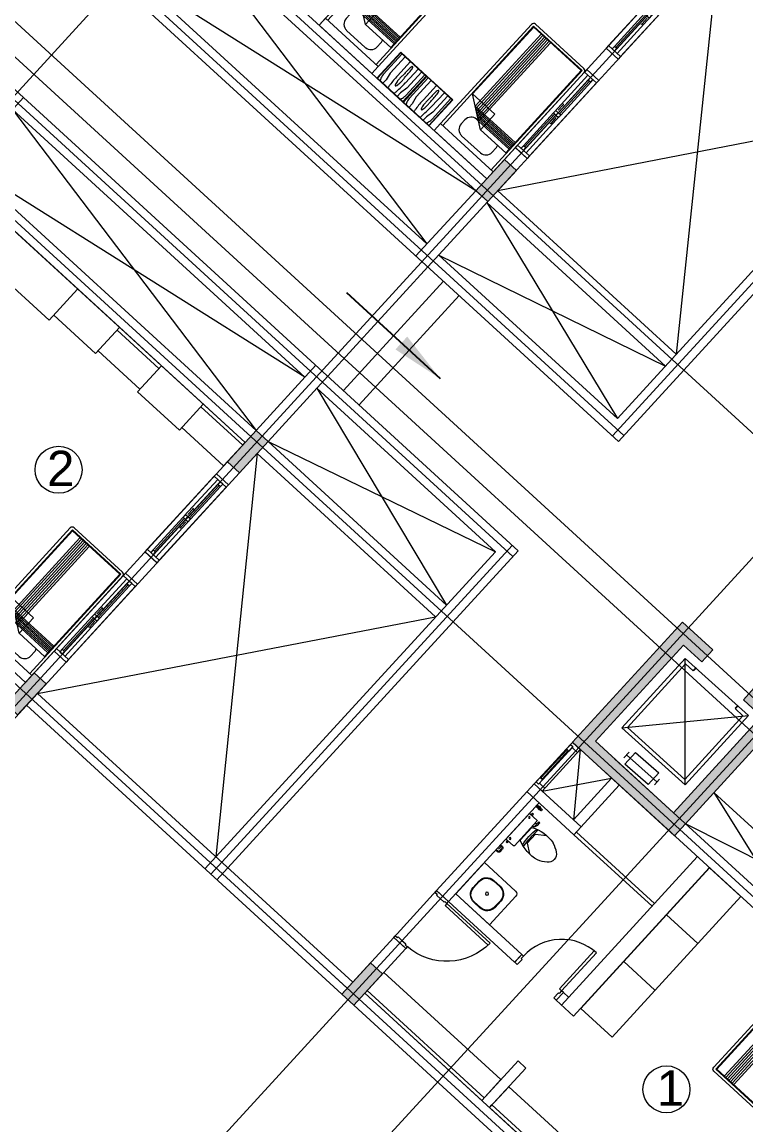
# Model space of a CAD drawing. Header units: metres. Extents: x 750 to 3116, y -341 to 1465.
# Drawn here: x 1597.82 to 1608.08, y 981.92 to 997.55 of the extents above; entities that cross this region are included whole.
import ezdxf
from ezdxf.enums import TextEntityAlignment as Align

# ---------------------------------------------------------------- set-up
doc = ezdxf.new("R2010")
doc.units = ezdxf.units.M
for name, color, linetype, lineweight in [('A-Door', 254, 'Continuous', 5), ('Bathroom Door', 252, 'Continuous', 5), ('Bathroom fur', 252, 'Continuous', 5), ('Centre Line', 7, 'Continuous', 13), ('Column', 50, 'Continuous', 20), ('Cutout', 153, 'Continuous', 5), ('Door', 253, 'Continuous', 5), ('Furniture', 44, 'Continuous', 5), ('GUIDE LINE', 7, 'Continuous', 5), ('Hatch', 251, 'Continuous', 5), ('Hidden line', 251, 'Continuous', 5), ('Inverted beam', 252, 'Continuous', 5), ('Levels', 252, 'Continuous', 5), ('Railing', 190, 'Continuous', 5), ('Wall ext', 20, 'Continuous', 18), ('WINDOW', 33, 'Continuous', 5)]:
    doc.layers.add(name, color=color, linetype=linetype, lineweight=lineweight)
doc.layers.add('Text', color=7, linetype='Continuous')
doc.styles.get("Standard").update_dxf_attribs({"font": 'arial.ttf'})
doc.styles.add('TEXT-DET', font='simplex.shx', dxfattribs={"width": 0.7})
doc.dimstyles.new('ISO-25', dxfattribs={"dimtxt": 2, "dimasz": 2, "dimexe": 1.25, "dimexo": 0.625, "dimgap": 1.5, "dimtad": 1, "dimtxsty": 'Standard', "dimblk": 'DOT', "dimcen": 1.5, "dimadec": 0, "dimazin": 0, "dimtfac": 1, "dimtmove": 0, "dimatfit": 3, "dimfxl": 0, "dimarcsym": 0})

# ---------------------------------------------------------------- blocks, each defined once
blk = doc.blocks.new('Water Closet')
at = {"layer": 'Bathroom fur', "linetype": 'Continuous', "lineweight": -3}
for p, q in [((1886.331, 447.871), (1886.35, 447.871)), ((1886.331, 447.851), (1886.35, 447.851)), ((1886.364, 447.861), (1886.346, 447.861)), ((1886.364, 447.861), (1886.349, 447.87)), ((1886.364, 447.861), (1886.349, 447.853)), ((1886.364, 447.861), (1886.355, 447.877)), ((1886.364, 447.861), (1886.355, 447.846)), ((1886.364, 447.861), (1886.364, 447.879)), ((1886.364, 447.861), (1886.364, 447.879)), ((1886.364, 447.861), (1886.364, 447.879)), ((1886.364, 447.861), (1886.364, 447.879)), ((1886.364, 447.861), (1886.364, 447.879)), ((1886.364, 447.861), (1886.364, 447.879)), ((1886.364, 447.861), (1886.364, 447.879)), ((1886.364, 447.861), (1886.364, 447.879)), ((1886.364, 447.861), (1886.364, 447.879)), ((1886.364, 447.861), (1886.364, 447.879)), ((1886.364, 447.861), (1886.364, 447.879)), ((1886.364, 447.861), (1886.364, 447.879)), ((1886.364, 447.861), (1886.373, 447.877)), ((1886.364, 447.861), (1886.379, 447.87)), ((1886.364, 447.861), (1886.381, 447.861)), ((1886.364, 447.861), (1886.379, 447.853)), ((1886.364, 447.861), (1886.373, 447.846)), ((1886.364, 447.861), (1886.364, 447.844)), ((1886.378, 447.871), (1886.416, 447.871)), ((1886.378, 447.851), (1886.416, 447.851)), ((1886.416, 447.851), (1886.416, 447.871))]:
    blk.add_line(p, q, dxfattribs=at)
at = {"layer": 'Bathroom fur', "linetype": 'ByBlock'}
for p, q in [((1886.152, 447.554), (1886.027, 447.644)), ((1886.217, 447.662), (1886.217, 447.713)), ((1886.239, 447.713), (1886.217, 447.713)), ((1886.217, 447.662), (1886.232, 447.625)), ((1886.239, 447.608), (1886.239, 447.713)), ((1886.239, 447.666), (1886.264, 447.666)), ((1886.264, 447.23), (1886.264, 447.703)), ((1886.407, 447.713), (1886.274, 447.713)), ((1886.39, 447.724), (1886.365, 447.724)), ((1886.365, 447.724), (1886.365, 447.715)), ((1886.39, 447.715), (1886.365, 447.715)), ((1886.387, 447.744), (1886.368, 447.744)), ((1886.368, 447.744), (1886.368, 447.724)), ((1886.387, 447.744), (1886.387, 447.724)), ((1886.39, 447.724), (1886.39, 447.715)), ((1886.416, 447.23), (1886.416, 447.703)), ((1886.152, 447.379), (1886.152, 447.554)), ((1886.232, 447.625), (1886.239, 447.625)), ((1886.239, 447.608), (1886.264, 447.608)), ((1886.256, 447.343), (1886.256, 447.59)), ((1886.152, 447.379), (1886.027, 447.288)), ((1886.407, 447.22), (1886.274, 447.22)), ((1886.365, 447.208), (1886.365, 447.218)), ((1886.39, 447.218), (1886.365, 447.218)), ((1886.39, 447.208), (1886.365, 447.208)), ((1886.368, 447.189), (1886.368, 447.208)), ((1886.387, 447.189), (1886.368, 447.189)), ((1886.387, 447.189), (1886.387, 447.208)), ((1886.39, 447.208), (1886.39, 447.218))]:
    blk.add_line(p, q, dxfattribs=at)
at = {"layer": 'Bathroom fur'}
for p, q in [((1886.356, 447.031), (1886.356, 447.081)), ((1886.366, 447.031), (1886.366, 447.081)), ((1886.416, 447.106), (1886.381, 447.106)), ((1886.416, 447.096), (1886.381, 447.096)), ((1886.416, 447.016), (1886.381, 447.016)), ((1886.416, 447.006), (1886.381, 447.006))]:
    blk.add_line(p, q, dxfattribs=at)
at = {"layer": 'Bathroom fur', "linetype": 'Continuous', "lineweight": -3}
blk.add_circle((1886.364, 447.861), 0.0175, dxfattribs=at)
at = {"layer": 'Bathroom fur', "linetype": 'ByBlock'}
for centre in [(1886.378, 447.669), (1886.378, 447.264)]:
    blk.add_circle(centre, 0.0123, dxfattribs=at)
at = {"layer": 'Bathroom fur', "linetype": 'Continuous', "lineweight": -3}
blk.add_arc((1886.331, 447.861), 0.01, 90.002, 270, dxfattribs=at)
at = {"layer": 'Bathroom fur', "linetype": 'ByBlock'}
for centre, radius, start, end in [((1886.017, 447.095), 0.55, 64.2321, 103.6755), ((1886.274, 447.703), 0.00987, 90, 180), ((1886.407, 447.703), 0.00987, 0, 90), ((1885.835, 447.467), 0.119, 126.3794, 233.6206), ((1886.035, 447.208), 0.446, 109.2942, 127.2549), ((1884.672, 447.479), 1.501, 353.4552, 5.5271), ((1885.552, 447.472), 0.65, 345.9276, 13.0204), ((1886.041, 447.728), 0.451, 232.2382, 250.1051), ((1886.017, 447.838), 0.55, 256.3245, 295.7679), ((1886.274, 447.23), 0.00987, 180, 270), ((1886.407, 447.23), 0.00987, 270, 0)]:
    blk.add_arc(centre, radius, start, end, dxfattribs=at)
at = {"layer": 'Bathroom fur'}
for centre, radius, start, end in [((1886.381, 447.081), 0.025, 90, 180), ((1886.381, 447.031), 0.025, 180, 270), ((1886.381, 447.081), 0.015, 90, 180), ((1886.381, 447.031), 0.015, 180, 270)]:
    blk.add_arc(centre, radius, start, end, dxfattribs=at)
at = {"layer": 'Bathroom fur', "style": 'TEXT-DET', "width": 0.6}
blk.add_text('1', height=0.06, dxfattribs=at).set_placement((1886.394, 447.07), align=Align.MIDDLE)
blk = doc.blocks.new('Bed')
at = {"layer": 'Furniture', "linetype": 'Continuous'}
for p, q in [((1878.327, 465.952), (1879.337, 465.952)), ((1878.327, 465.817), (1878.327, 465.952)), ((1879.337, 465.952), (1879.337, 465.817)), ((1879.337, 465.817), (1878.327, 465.817)), ((1878.327, 463.909), (1878.327, 465.817)), ((1878.367, 463.909), (1878.367, 465.817)), ((1879.297, 465.817), (1879.297, 463.909)), ((1879.337, 465.817), (1879.337, 463.909)), ((1878.525, 465.544), (1878.525, 465.624)), ((1878.642, 465.742), (1879.002, 465.742)), ((1879.12, 465.624), (1879.12, 465.544)), ((1878.377, 465.499), (1878.862, 465.499)), ((1878.377, 463.919), (1878.377, 465.499)), ((1878.862, 465.499), (1879.287, 465.199)), ((1878.862, 465.199), (1878.862, 465.499)), ((1878.962, 465.429), (1878.377, 465.429)), ((1878.992, 465.407), (1878.377, 465.407)), ((1879.022, 465.386), (1878.377, 465.386)), ((1879.052, 465.365), (1878.377, 465.365)), ((1879.082, 465.344), (1878.377, 465.344)), ((1879.112, 465.323), (1878.377, 465.323)), ((1879.142, 465.302), (1878.377, 465.302)), ((1878.962, 463.919), (1878.962, 465.429)), ((1879.002, 465.427), (1878.965, 465.427)), ((1878.992, 463.919), (1878.992, 465.407)), ((1879.022, 463.919), (1879.022, 465.386)), ((1879.052, 463.919), (1879.052, 465.365)), ((1879.082, 463.919), (1879.082, 465.344)), ((1879.112, 463.919), (1879.112, 465.323)), ((1879.142, 463.919), (1879.142, 465.302)), ((1879.287, 465.199), (1878.862, 465.199)), ((1879.287, 465.199), (1879.287, 463.919)), ((1879.297, 463.909), (1878.367, 463.909)), ((1879.287, 463.919), (1878.377, 463.919)), ((1879.297, 463.869), (1878.367, 463.869))]:
    blk.add_line(p, q, dxfattribs=at)
for centre, radius, start, end in [((1878.642, 465.624), 0.117, 90, 180), ((1879.002, 465.624), 0.117, 360, 90), ((1878.642, 465.544), 0.117, 180.0006, 202.5189), ((1879.002, 465.544), 0.117, 270, 0), ((1878.367, 463.909), 0.04, 180, 270), ((1879.297, 463.909), 0.04, 270, 0)]:
    blk.add_arc(centre, radius, start, end, dxfattribs=at)
blk = doc.blocks.new('Nightstand')
at = {"layer": 'Furniture'}
for p, q in [((1879.838, 464.54), (1879.838, 464.04)), ((1880.338, 464.54), (1879.838, 464.54)), ((1879.843, 464.535), (1879.843, 464.045)), ((1880.333, 464.535), (1879.843, 464.535)), ((1879.951, 464.469), (1879.951, 464.535)), ((1880.226, 464.469), (1880.226, 464.535)), ((1880.333, 464.045), (1880.333, 464.535)), ((1880.338, 464.04), (1880.338, 464.54)), ((1879.869, 464.442), (1879.871, 464.467)), ((1879.869, 464.045), (1879.869, 464.442)), ((1879.929, 464.358), (1879.951, 464.469)), ((1879.929, 464.045), (1879.929, 464.358)), ((1880.074, 464.444), (1880.068, 464.44)), ((1880.08, 464.44), (1880.074, 464.444)), ((1880.248, 464.358), (1880.226, 464.469)), ((1880.248, 464.045), (1880.248, 464.358)), ((1880.308, 464.442), (1880.305, 464.467)), ((1880.308, 464.045), (1880.308, 464.442)), ((1879.997, 464.32), (1879.991, 464.045)), ((1880.147, 464.32), (1880.147, 464.045)), ((1879.843, 464.045), (1880.333, 464.045)), ((1880.068, 464.081), (1880.074, 464.077)), ((1880.074, 464.077), (1880.08, 464.081)), ((1879.838, 464.04), (1880.338, 464.04))]:
    blk.add_line(p, q, dxfattribs=at)
for centre, radius, start, end in [((1880.021, 464.452), 0.15, 146.5657, 174.2856), ((1880.825, 464.399), 0.823, 170.5074, 174.0179), ((1879.315, 464.399), 0.828, 5.9821, 9.4446), ((1880.156, 464.452), 0.15, 5.7144, 33.4343), ((1881.576, 464.32), 1.578, 174.0179, 180), ((1880.715, 464.32), 0.664, 175.5997, 180), ((1880.395, 464.345), 0.343, 169.4757, 175.5997), ((1880.197, 464.382), 0.142, 155.8434, 169.4757), ((1879.951, 464.382), 0.142, 10.5243, 24.1566), ((1879.753, 464.345), 0.343, 4.4003, 10.5243), ((1879.433, 464.32), 0.664, 0, 4.4003), ((1878.564, 464.32), 1.583, 0, 5.9821), ((1880.715, 464.32), 0.664, 180, 184.4003), ((1886.298, 464.381), 6.246, 181.0259, 182.4606), ((1873.85, 464.381), 6.246, 357.5394, 358.9741), ((1879.433, 464.32), 0.664, 355.5997, 0), ((1880.197, 464.139), 0.142, 190.5243, 204.1566), ((1879.951, 464.139), 0.142, 335.8434, 349.4757)]:
    blk.add_arc(centre, radius, start, end, dxfattribs=at)
blk = doc.blocks.new('Wash bashin')
at = {"layer": 'Bathroom fur', "ltscale": 0.35}
for p, q in [((1884.067, 437.333), (1884.067, 437.883)), ((1884.117, 437.933), (1884.717, 437.933)), ((1884.717, 437.333), (1884.717, 437.933)), ((1884.067, 437.333), (1884.717, 437.333))]:
    blk.add_line(p, q, dxfattribs=at)
at = {"layer": 'Bathroom fur'}
for p, q in [((1884.327, 437.838), (1884.447, 437.838)), ((1884.327, 437.83), (1884.447, 437.83)), ((1884.177, 437.568), (1884.177, 437.688)), ((1884.185, 437.568), (1884.185, 437.688)), ((1884.589, 437.688), (1884.589, 437.568)), ((1884.597, 437.688), (1884.597, 437.568)), ((1884.447, 437.426), (1884.327, 437.426)), ((1884.447, 437.418), (1884.327, 437.418))]:
    blk.add_line(p, q, dxfattribs=at)
blk.add_circle((1884.392, 437.633), 0.0225, dxfattribs=at)
at = {"layer": 'Bathroom fur', "ltscale": 0.35}
blk.add_arc((1884.117, 437.883), 0.05, 90, 180, dxfattribs=at)
at = {"layer": 'Bathroom fur'}
for centre, radius, start, end in [((1884.327, 437.688), 0.15, 90, 180), ((1884.327, 437.688), 0.142, 90, 180), ((1884.447, 437.688), 0.15, 0, 90), ((1884.447, 437.688), 0.142, 0, 90), ((1884.327, 437.568), 0.15, 180, 270), ((1884.327, 437.568), 0.142, 180, 270), ((1884.447, 437.568), 0.15, 270, 0), ((1884.447, 437.568), 0.142, 270, 0)]:
    blk.add_arc(centre, radius, start, end, dxfattribs=at)
blk = doc.blocks.new('Door 900')
at = {"layer": 'A-Door'}
for points in [[(29934124, 12198491), (29934164, 12198491), (29934164, 12198476), (29934239, 12198476), (29934314, 12198476), (29934314, 12198491), (29934354, 12198491), (29934354, 12198524), (29934239, 12198524), (29934124, 12198524)], [(29934164, 12197672), (29934314, 12197672), (29934314, 12197658), (29934354, 12197658), (29934354, 12197624), (29934239, 12197624), (29934124, 12197624), (29934124, 12197658), (29934164, 12197658)]]:
    blk.add_lwpolyline(points, close=True, dxfattribs=at)
blk.add_lwpolyline([(29935187, 12197658), (29934354, 12197658), (29934354, 12197698), (29935185, 12197698)], dxfattribs=at)
blk.add_arc((29934327, 12197631), 860, 1.7769, 88.2024, dxfattribs=at)
blk = doc.blocks.new('Door1')
at = {"layer": 'Bathroom Door'}
for p, q in [((1900.586, 444.886), (1899.856, 444.886)), ((1900.586, 444.846), (1899.857, 444.846))]:
    blk.add_line(p, q, dxfattribs=at)
for points in [[(1900.736, 444.921), (1900.586, 444.921), (1900.586, 444.886), (1900.636, 444.886), (1900.636, 444.871), (1900.736, 444.871), (1900.736, 444.921)], [(1900.586, 444.886), (1900.586, 444.846)], [(1900.736, 444.121), (1900.586, 444.121), (1900.586, 444.156), (1900.636, 444.156), (1900.636, 444.171), (1900.736, 444.171), (1900.736, 444.121)]]:
    blk.add_lwpolyline(points, dxfattribs=at)
blk.add_arc((1900.586, 444.886), 0.73, 180, 270, dxfattribs=at)
blk = doc.blocks.new('WINODO1')
at = {"layer": 'WINDOW', "linetype": 'Continuous'}
for p, q in [((2471212540, 936769700), (2471212491, 936769700)), ((2471212491, 936769700), (2471212491, 936769470)), ((2471212540, 936769700), (2471212540, 936769470)), ((2471213991, 936769700), (2471213943, 936769700)), ((2471213943, 936769700), (2471213943, 936769470)), ((2471213991, 936769700), (2471213991, 936769470)), ((2471212540, 936769470), (2471212491, 936769470)), ((2471213991, 936769470), (2471213943, 936769470))]:
    blk.add_line(p, q, dxfattribs=at)
at = {"layer": 'WINDOW'}
for p, q in [((2471212540, 936769700), (2471213943, 936769700)), ((2471213241, 936769537), (2471212540, 936769537)), ((2471212588, 936769633), (2471213217, 936769633)), ((2471212588, 936769585), (2471213217, 936769585)), ((2471213193, 936769561), (2471213089, 936769561)), ((2471213241, 936769633), (2471213943, 936769633)), ((2471213266, 936769585), (2471213895, 936769585)), ((2471213266, 936769537), (2471213895, 936769537)), ((2471213290, 936769609), (2471213394, 936769609)), ((2471212540, 936769470), (2471213943, 936769470))]:
    blk.add_line(p, q, dxfattribs=at)
at = {"layer": 'WINDOW', "color": 4}
blk.add_line((2471212588, 936769609), (2471213217, 936769609), dxfattribs=at)
at = {"layer": 'WINDOW', "color": 4, "true_color": 0x1fffff}
blk.add_line((2471213266, 936769561), (2471213895, 936769561), dxfattribs=at)
at = {"layer": 'WINDOW'}
for points in [[(2471212540, 936769585), (2471212588, 936769585), (2471212588, 936769633), (2471212540, 936769633)], [(2471213076, 936769561), (2471213089, 936769568), (2471213089, 936769554)], [(2471213217, 936769585), (2471213266, 936769585), (2471213266, 936769633), (2471213217, 936769633)], [(2471213217, 936769537), (2471213266, 936769537), (2471213266, 936769585), (2471213217, 936769585)], [(2471213406, 936769609), (2471213394, 936769616), (2471213394, 936769602)], [(2471213895, 936769537), (2471213943, 936769537), (2471213943, 936769585), (2471213895, 936769585)]]:
    blk.add_lwpolyline(points, close=True, dxfattribs=at)
blk = doc.blocks.new('_Dot')
at = {"color": 0, "linetype": 'ByBlock', "lineweight": -2}
blk.add_line((-0.5, 0), (-1, 0), dxfattribs=at)
at = {"color": 0, "linetype": 'ByBlock', "const_width": 0.5}
blk.add_lwpolyline([(-0.25, 0, 1), (0.25, 0, 1)], format="xyb", close=True, dxfattribs=at)
blk = doc.blocks.new('700mm Door')
at = {"layer": 'Door'}
for points in [[(11493508.327, 4446107.926), (11493508.287, 4446107.926), (11493508.287, 4446107.776), (11493508.344, 4446107.776), (11493508.344, 4446107.868), (11493508.344, 4446107.88), (11493508.327, 4446107.88)], [(11493508.327, 4446107.88), (11493508.413, 4446107.88), (11493508.413, 4446107.926), (11493508.327, 4446107.926)], [(11493508.413, 4446107.891), (11493508.961, 4446107.891), (11493508.961, 4446107.914), (11493508.413, 4446107.914)], [(11493509.047, 4446107.88), (11493508.961, 4446107.88), (11493508.961, 4446107.926), (11493509.047, 4446107.926)], [(11493509.047, 4446107.926), (11493509.047, 4446107.88), (11493509.03, 4446107.88), (11493509.03, 4446107.868), (11493509.03, 4446107.776), (11493509.087, 4446107.776), (11493509.087, 4446107.926)]]:
    blk.add_lwpolyline(points, close=True, dxfattribs=at)
at = {"layer": 'Door', "color": 1}
blk.add_lwpolyline([(11493508.413, 4446107.88), (11493508.961, 4446107.88), (11493508.961, 4446107.926), (11493508.413, 4446107.926)], close=True, dxfattribs=at)
blk = doc.blocks.new('lift1')
at = {"layer": 'Hatch', "transparency": 33554687}
h = blk.add_hatch(color=256, dxfattribs=at)
h.dxf.hatch_style = 1
h.paths.add_polyline_path([(29921053, 12204431), (29920354, 12203626), (29920180, 12203777), (29920729, 12204408), (29919333, 12205622), (29919104, 12205358), (29918930, 12205509), (29919310, 12205946)])
h.paths.add_polyline_path([(29920180, 12203777), (29920354, 12203626), (29919768, 12202951), (29918024, 12204467), (29918405, 12204905), (29918579, 12204754), (29918349, 12204489), (29919745, 12203276)])
at = {"lineweight": 5}
for p, q in [((29919536, 12203651), (29919330, 12205430)), ((29920333, 12204556), (29918533, 12204526)), ((29920311, 12204167), (29919926, 12203735)), ((29920353, 12204131), (29920272, 12204201)), ((29919968, 12203699), (29919886, 12203770))]:
    blk.add_line(p, q, dxfattribs=at)
for p, q in [((29919194, 12205280), (29919238, 12205241)), ((29918669, 12204676), (29918707, 12204643))]:
    blk.add_line(p, q)
for points in [[(29920333, 12204556), (29919330, 12205430), (29918533, 12204526), (29919536, 12203651)], [(29920182, 12204188), (29919887, 12203861), (29920056, 12203714), (29920350, 12204041)]]:
    blk.add_lwpolyline(points, close=True, dxfattribs=at)
blk.add_lwpolyline([(29918707, 12204643), (29918610, 12204531), (29919531, 12203728), (29920256, 12204550), (29919335, 12205353), (29919238, 12205241)], dxfattribs=at)
at = {"layer": 'Column'}
blk.add_lwpolyline([(29918930, 12205509), (29919310, 12205946), (29921053, 12204431), (29919768, 12202951), (29918024, 12204467), (29918405, 12204905), (29918579, 12204754), (29918349, 12204489), (29919745, 12203276), (29920729, 12204408), (29919333, 12205622), (29919104, 12205358), (29918930, 12205509)], dxfattribs=at)

msp = doc.modelspace()

# ---------------------------------------------------------------- hatches: boundary and pattern name
at = {"layer": 'Hatch', "transparency": 33554687}
h = msp.add_hatch(color=256, dxfattribs=at)
h.dxf.hatch_style = 1
h.paths.add_polyline_path([(1646.175, 977.256), (1646.005, 977.411), (1645.846, 977.238), (1645.755, 977.138), (1645.6, 976.969), (1645.769, 976.813)])
h.paths.add_polyline_path([(1649.318, 980.688), (1649.149, 980.843), (1648.743, 980.401), (1648.913, 980.245)])
h.paths.add_polyline_path([(1652.587, 984.256), (1652.417, 984.412), (1652.384, 984.375), (1652.292, 984.275), (1652.012, 983.969), (1652.182, 983.814)])
h.paths.add_polyline_path([(1655.856, 987.825), (1655.686, 987.98), (1655.281, 987.538), (1655.45, 987.383)])
h.paths.add_polyline_path([(1659.124, 991.394), (1658.955, 991.549), (1658.549, 991.106), (1658.719, 990.951)])
h.paths.add_polyline_path([(1661.826, 995.231), (1661.67, 995.061), (1662.113, 994.656), (1662.268, 994.826)])
h.paths.add_polyline_path([(1657.785, 998.932), (1657.629, 998.763), (1658.072, 998.357), (1658.227, 998.527)])
h.paths.add_polyline_path([(1654.516, 995.364), (1654.361, 995.194), (1654.471, 995.093), (1654.803, 994.789), (1654.958, 994.959)])
h.paths.add_polyline_path([(1652.746, 996.985), (1652.591, 996.815), (1653.033, 996.41), (1653.189, 996.58)])
h.paths.add_polyline_path([(1651.542, 991.776), (1651.372, 991.932), (1650.967, 991.489), (1651.137, 991.334)])
h.paths.add_polyline_path([(1650.045, 993.148), (1649.875, 993.303), (1649.47, 992.86), (1649.64, 992.705)])
h.paths.add_polyline_path([(1647.979, 988.227), (1647.823, 988.057), (1647.934, 987.956), (1648.266, 987.652), (1648.421, 987.822)])
h.paths.add_polyline_path([(1646.541, 989.544), (1646.209, 989.848), (1646.053, 989.678), (1646.496, 989.273), (1646.651, 989.443)])
h.paths.add_polyline_path([(1645.004, 984.639), (1644.835, 984.795), (1644.43, 984.352), (1644.599, 984.197)])
h.paths.add_polyline_path([(1643.632, 986.147), (1643.463, 986.302), (1643.058, 985.86), (1643.227, 985.704)])
h.paths.add_polyline_path([(1641.441, 981.09), (1641.286, 980.92), (1641.728, 980.515), (1641.884, 980.684)])
h.paths.add_polyline_path([(1640.114, 982.306), (1639.944, 982.461), (1639.539, 982.018), (1639.709, 981.863)])
h.paths.add_polyline_path([(1636.735, 978.838), (1636.403, 979.142), (1636.247, 978.973), (1636.69, 978.567), (1636.845, 978.737)])
h.paths.add_polyline_path([(1631.152, 984.454), (1630.982, 984.609), (1630.577, 984.167), (1630.746, 984.011)])
h.paths.add_polyline_path([(1634.17, 987.75), (1634.001, 987.905), (1633.595, 987.463), (1633.765, 987.307)])
h.paths.add_polyline_path([(1637.689, 991.591), (1637.519, 991.746), (1637.114, 991.304), (1637.284, 991.149)])
h.paths.add_polyline_path([(1640.833, 995.023), (1640.663, 995.178), (1640.258, 994.736), (1640.427, 994.581), (1640.461, 994.618), (1640.552, 994.717)])
h.paths.add_polyline_path([(1644.101, 998.592), (1643.932, 998.747), (1643.527, 998.305), (1643.696, 998.149)])
h.paths.add_polyline_path([(1646.999, 1001.755), (1647.09, 1001.854), (1647.245, 1002.024), (1647.076, 1002.179), (1646.67, 1001.737), (1646.84, 1001.581)])
h.paths.add_polyline_path([(1636.008, 999.191), (1635.839, 999.347), (1635.433, 998.904), (1635.603, 998.749)])
h.paths.add_polyline_path([(1631.525, 1003.298), (1631.369, 1003.129), (1631.48, 1003.027), (1631.812, 1002.723), (1631.967, 1002.893)])
h.paths.add_polyline_path([(1628.676, 999.847), (1628.506, 1000.002), (1628.101, 999.56), (1628.27, 999.405)])
h.paths.add_polyline_path([(1632.989, 995.896), (1632.82, 996.051), (1632.415, 995.609), (1632.584, 995.453)])
h.paths.add_polyline_path([(1629.471, 992.054), (1629.301, 992.21), (1628.896, 991.767), (1629.066, 991.612)])
h.paths.add_polyline_path([(1624.987, 996.161), (1624.832, 995.991), (1625.274, 995.586), (1625.43, 995.756)])
h.paths.add_polyline_path([(1626.327, 988.622), (1626.157, 988.778), (1626.124, 988.741), (1626.032, 988.641), (1625.752, 988.335), (1625.922, 988.18)])
h.paths.add_polyline_path([(1621.719, 992.593), (1621.563, 992.423), (1621.674, 992.322), (1622.006, 992.018), (1622.161, 992.187)])
h.paths.add_polyline_path([(1619.949, 994.214), (1619.794, 994.044), (1620.236, 993.639), (1620.391, 993.808), (1620.281, 993.91)])
h.paths.add_polyline_path([(1623.218, 997.782), (1623.062, 997.613), (1623.505, 997.207), (1623.66, 997.377)])
h.paths.add_polyline_path([(1626.486, 1001.351), (1626.331, 1001.181), (1626.773, 1000.776), (1626.929, 1000.945)])
h.paths.add_polyline_path([(1622.117, 1005.353), (1621.962, 1005.183), (1622.404, 1004.778), (1622.56, 1004.947)])
h.paths.add_polyline_path([(1619.143, 1001.765), (1618.973, 1001.921), (1618.568, 1001.478), (1618.738, 1001.323)])
h.paths.add_polyline_path([(1615.874, 998.197), (1615.705, 998.352), (1615.299, 997.91), (1615.469, 997.754)])
h.paths.add_polyline_path([(1612.731, 994.765), (1612.561, 994.92), (1612.156, 994.478), (1612.325, 994.322)])
h.paths.add_polyline_path([(1617.373, 990.513), (1617.203, 990.668), (1616.798, 990.226), (1616.967, 990.07)])
h.paths.add_polyline_path([(1618.745, 989.005), (1618.575, 989.16), (1618.17, 988.718), (1618.339, 988.563)])
h.paths.add_polyline_path([(1623.058, 985.054), (1622.889, 985.209), (1622.483, 984.767), (1622.653, 984.611)])
h.paths.add_polyline_path([(1619.915, 981.622), (1619.745, 981.777), (1619.34, 981.334), (1619.509, 981.179)])
h.paths.add_polyline_path([(1615.181, 985.455), (1615.026, 985.286), (1615.468, 984.881), (1615.624, 985.05)])
h.paths.add_polyline_path([(1613.411, 987.077), (1613.256, 986.907), (1613.699, 986.502), (1613.854, 986.671)])
h.paths.add_polyline_path([(1609.042, 991.079), (1608.887, 990.909), (1609.329, 990.504), (1609.485, 990.673)])
h.paths.add_polyline_path([(1610.143, 983.508), (1609.987, 983.338), (1610.43, 982.933), (1610.585, 983.103)])
h.paths.add_polyline_path([(1607.566, 979.807), (1607.397, 979.962), (1606.992, 979.52), (1607.161, 979.365)])
h.paths.add_polyline_path([(1602.924, 984.059), (1602.755, 984.214), (1602.35, 983.772), (1602.519, 983.617)])
h.paths.add_polyline_path([(1604.823, 995.445), (1604.653, 995.601), (1604.495, 995.427), (1604.403, 995.328), (1604.248, 995.158), (1604.418, 995.003)])
h.paths.add_polyline_path([(1607.842, 998.741), (1607.672, 998.896), (1607.267, 998.454), (1607.436, 998.298)])
h.paths.add_polyline_path([(1603.528, 1002.692), (1603.358, 1002.848), (1602.953, 1002.405), (1603.123, 1002.25)])
h.paths.add_polyline_path([(1600.09, 999.279), (1599.934, 999.109), (1600.377, 998.704), (1600.532, 998.874)])
h.paths.add_polyline_path([(1602.031, 1004.063), (1601.861, 1004.219), (1601.456, 1003.776), (1601.626, 1003.621)])
h.paths.add_polyline_path([(1596.087, 1009.508), (1595.918, 1009.663), (1595.513, 1009.22), (1595.682, 1009.065)])
h.paths.add_polyline_path([(1592.944, 1006.075), (1592.774, 1006.231), (1592.369, 1005.788), (1592.538, 1005.633)])
h.paths.add_polyline_path([(1598.32, 1000.9), (1598.164, 1000.731), (1598.607, 1000.325), (1598.762, 1000.495)])
h.paths.add_polyline_path([(1595.619, 997.063), (1595.449, 997.218), (1595.044, 996.776), (1595.213, 996.62)])
h.paths.add_polyline_path([(1589.675, 1002.507), (1589.505, 1002.662), (1589.1, 1002.22), (1589.27, 1002.064)])
h.paths.add_polyline_path([(1586.406, 998.938), (1586.237, 999.094), (1585.831, 998.651), (1586.001, 998.496)])
h.paths.add_polyline_path([(1592.225, 993.358), (1591.782, 993.763), (1591.627, 993.594), (1592.07, 993.188)])
h.paths.add_polyline_path([(1593.995, 991.737), (1593.552, 992.142), (1593.397, 991.972), (1593.839, 991.567)])
h.paths.add_polyline_path([(1596.821, 995.711), (1596.666, 995.541), (1597.108, 995.136), (1597.263, 995.305)])
h.paths.add_polyline_path([(1601.304, 991.604), (1601.135, 991.759), (1600.729, 991.317), (1600.899, 991.161)])
h.paths.add_polyline_path([(1598.161, 988.172), (1597.991, 988.327), (1597.586, 987.885), (1597.755, 987.729)])
h.paths.add_polyline_path([(1594.892, 984.603), (1594.722, 984.759), (1594.317, 984.316), (1594.487, 984.161)])
h.paths.add_polyline_path([(1590.578, 988.555), (1590.408, 988.71), (1590.003, 988.267), (1590.173, 988.112)])
h.paths.add_polyline_path([(1589.081, 989.926), (1588.912, 990.081), (1588.506, 989.639), (1588.676, 989.483)])
h.paths.add_polyline_path([(1583.138, 995.37), (1582.968, 995.525), (1582.563, 995.083), (1582.732, 994.927)])
h.paths.add_polyline_path([(1579.869, 991.801), (1579.699, 991.957), (1579.294, 991.514), (1579.464, 991.359)])
h.paths.add_polyline_path([(1585.245, 986.626), (1585.09, 986.456), (1585.532, 986.051), (1585.687, 986.221)])
h.paths.add_polyline_path([(1587.015, 985.005), (1586.859, 984.835), (1587.302, 984.43), (1587.457, 984.6)])
h.paths.add_polyline_path([(1582.669, 982.925), (1582.499, 983.08), (1582.094, 982.638), (1582.263, 982.483)])
h.paths.add_polyline_path([(1576.725, 988.369), (1576.556, 988.525), (1576.15, 988.082), (1576.32, 987.927)])
h.paths.add_polyline_path([(1591.748, 981.171), (1591.579, 981.326), (1591.42, 981.153), (1591.329, 981.054), (1591.173, 980.884), (1591.343, 980.729)])
h.paths.add_polyline_path([(1561.743, 983.137), (1561.574, 983.292), (1561.169, 982.849), (1561.339, 982.694)])
h.paths.add_polyline_path([(1566.286, 988.109), (1566.116, 988.264), (1565.712, 987.821), (1565.882, 987.666)])
h.paths.add_polyline_path([(1570.833, 993.084), (1570.663, 993.24), (1570.258, 992.797), (1570.428, 992.642)])
h.paths.add_polyline_path([(1575.254, 997.924), (1574.811, 998.328), (1574.656, 998.159), (1575.099, 997.754)])
h.paths.add_polyline_path([(1579.283, 1003.223), (1579.128, 1003.053), (1579.571, 1002.648), (1579.726, 1002.818)])
h.paths.add_polyline_path([(1568.934, 1003.949), (1568.764, 1004.104), (1568.36, 1003.661), (1568.529, 1003.506)])
h.paths.add_polyline_path([(1564.388, 998.973), (1564.218, 999.128), (1563.813, 998.685), (1563.983, 998.53)])
h.paths.add_polyline_path([(1559.841, 993.997), (1559.672, 994.153), (1559.267, 993.71), (1559.437, 993.554)])
h.paths.add_polyline_path([(1557.524, 991.462), (1557.211, 991.748), (1557.211, 991.748), (1557.196, 991.762), (1557.081, 991.866), (1556.926, 991.696), (1557.369, 991.292)])
h.paths.add_polyline_path([(1555.295, 989.022), (1555.125, 989.177), (1554.721, 988.734), (1554.89, 988.579)])
h.paths.add_polyline_path([(1552.096, 996.421), (1551.941, 996.252), (1551.941, 996.252), (1552.384, 995.847), (1552.539, 996.017)])
h.paths.add_polyline_path([(1554.583, 998.802), (1554.413, 998.957), (1554.008, 998.514), (1554.178, 998.359)])
h.paths.add_polyline_path([(1559.129, 1003.778), (1558.959, 1003.933), (1558.555, 1003.49), (1558.724, 1003.335)])
h.paths.add_polyline_path([(1563.675, 1008.754), (1563.506, 1008.909), (1563.101, 1008.466), (1563.271, 1008.311)])
h.paths.add_polyline_path([(1567.853, 1013.667), (1567.698, 1013.497), (1568.141, 1013.092), (1568.296, 1013.262)])

# ---------------------------------------------------------------- linework, layer by layer
at = {"layer": 'Bathroom fur'}
for p, q in [((1605.64, 986.032), (1606.746, 985.019)), ((1605.674, 986.069), (1606.78, 985.056))]:
    msp.add_line(p, q, dxfattribs=at)
at = {"layer": 'Centre Line', "color": 30, "true_color": 0xf26722}
for p, q in [((1627.497, 1011.056), (1600.408, 981.482)), ((1628.773, 1009.887), (1601.684, 980.313)), ((1621.799, 979.238), (1591.097, 1007.36)), ((1619.935, 977.203), (1589.233, 1005.326)), ((1605.469, 1004.982), (1581.649, 978.977)), ((1618.531, 975.669), (1587.828, 1003.792)), ((1609.783, 1001.031), (1585.963, 975.026)), ((1615.262, 972.101), (1584.559, 1000.223))]:
    msp.add_line(p, q, dxfattribs=at)
at = {"layer": 'Centre Line', "color": 3, "true_color": 0x1fff1f}
msp.add_lwpolyline([(1560.568, 1018.718), (1582.572, 998.562), (1588.732, 1005.286), (1612.323, 983.678), (1624.767, 997.263), (1647.479, 976.459)], dxfattribs=at)
at = {"layer": 'Column'}
for points in [[(1604.248, 995.158), (1604.653, 995.601), (1604.823, 995.445), (1604.418, 995.003), (1604.248, 995.158)], [(1600.729, 991.317), (1601.135, 991.759), (1601.304, 991.604), (1600.899, 991.161), (1600.729, 991.317)], [(1597.586, 987.885), (1597.991, 988.327), (1598.161, 988.172), (1597.755, 987.729), (1597.586, 987.885)], [(1602.35, 983.772), (1602.755, 984.214), (1602.924, 984.059), (1602.519, 983.617), (1602.35, 983.772)]]:
    msp.add_lwpolyline(points, dxfattribs=at)
at = {"layer": 'Cutout'}
for p, q in [((1600.104, 998.954), (1603.556, 994.403)), ((1604.248, 995.158), (1599.412, 998.199)), ((1597.683, 996.311), (1601.135, 991.759)), ((1601.827, 992.515), (1596.991, 995.555)), ((1605.729, 987.239), (1605.631, 986.244)), ((1605.189, 986.649), (1606.171, 986.834))]:
    msp.add_line(p, q, dxfattribs=at)
at = {"layer": 'Cutout', "ltscale": 0.02}
for p, q in [((1607.686, 998.571), (1607.09, 992.841)), ((1610.216, 996.254), (1604.56, 995.158)), ((1604.405, 994.989), (1606.256, 991.93)), ((1603.726, 994.247), (1606.935, 992.671)), ((1601.996, 992.359), (1603.834, 989.286)), ((1601.304, 991.604), (1604.526, 990.042)), ((1601.149, 991.434), (1600.566, 985.718)), ((1598.036, 988.035), (1603.679, 989.117)), ((1607.624, 986.629), (1608.799, 984.739)), ((1609.204, 985.181), (1607.219, 986.186))]:
    msp.add_line(p, q, dxfattribs=at)
at = {"layer": 'Furniture'}
for p, q in [((1596.43, 994.943), (1598.2, 993.322)), ((1606.18, 983.164), (1608.004, 985.155))]:
    msp.add_line(p, q, dxfattribs=at)
for points in [[(1600.979, 991.59), (1596.835, 995.386), (1596.43, 994.943)], [(1598.2, 993.322), (1598.605, 993.765)], [(1598.267, 993.396), (1598.861, 992.852), (1599.199, 993.221)], [(1599.165, 993.184), (1599.758, 992.64), (1599.792, 992.677)], [(1598.895, 992.889), (1599.488, 992.345)], [(1599.792, 992.677), (1599.454, 992.308), (1600.048, 991.765), (1600.386, 992.133)], [(1600.352, 992.096), (1600.946, 991.553), (1600.979, 991.59)], [(1600.082, 991.801), (1600.675, 991.258), (1600.979, 991.59)], [(1607.561, 985.561), (1605.738, 983.57), (1606.18, 983.164)], [(1608.004, 985.155), (1607.561, 985.561)], [(1607.396, 984.492), (1606.953, 984.897)], [(1606.788, 983.828), (1606.346, 984.233)], [(1602.708, 983.823), (1604.367, 982.303)], [(1604.445, 982.165), (1604.715, 982.46), (1606.68, 980.66)], [(1607.147, 979.69), (1604.445, 982.165), (1604.478, 982.202), (1606.443, 980.402)]]:
    msp.add_lwpolyline(points, dxfattribs=at)
msp.add_lwpolyline([(1604.334, 982.266), (1602.675, 983.786), (1602.945, 984.081), (1604.604, 982.561)], close=True, dxfattribs=at)
at = {"layer": 'GUIDE LINE'}
for centre in [(1598.336, 991.203), (1606.951, 982.423)]:
    msp.add_circle(centre, 0.333, dxfattribs=at)
at = {"layer": 'Hidden line'}
for p, q in [((1607.09, 992.841), (1604.56, 995.158)), ((1606.935, 992.671), (1604.405, 994.989)), ((1603.834, 989.286), (1601.304, 991.604)), ((1603.679, 989.117), (1601.149, 991.434)), ((1605.618, 987.34), (1605.078, 986.751)), ((1605.729, 987.239), (1605.189, 986.649)), ((1607.624, 986.629), (1609.204, 985.181)), ((1603.085, 984.575), (1603.693, 985.239))]:
    msp.add_line(p, q, dxfattribs=at)
at = {"layer": 'Inverted beam'}
for points in [[(1606.27, 991.605), (1599.087, 998.184), (1599.934, 999.109), (1600.104, 998.954), (1599.256, 998.029)], [(1603.556, 994.403), (1599.412, 998.199)], [(1604.851, 990.056), (1597.668, 996.636), (1596.821, 995.711), (1596.991, 995.555), (1597.838, 996.48)], [(1603.726, 994.247), (1606.256, 991.93), (1610.372, 996.424)], [(1597.683, 996.311), (1601.827, 992.515)], [(1610.541, 996.268), (1606.27, 991.605)], [(1603.57, 994.078), (1604.418, 995.003), (1604.248, 995.158), (1603.401, 994.233)], [(1602.152, 992.529), (1601.304, 991.604), (1601.135, 991.759), (1601.982, 992.684)], [(1601.996, 992.359), (1604.526, 990.042), (1600.41, 985.548)], [(1600.58, 985.393), (1604.851, 990.056)], [(1602.505, 983.942), (1598.036, 988.035), (1597.88, 987.866), (1602.35, 983.772), (1602.505, 983.942)]]:
    msp.add_lwpolyline(points, dxfattribs=at)
at = {"layer": 'Levels'}
for p, q in [((1603.57, 994.078), (1602.152, 992.529)), ((1603.791, 993.875), (1602.373, 992.326)), ((1604.013, 993.672), (1602.594, 992.124))]:
    msp.add_line(p, q, dxfattribs=at)
at = {"layer": 'Railing'}
for p, q in [((1599.164, 998.269), (1606.347, 991.69)), ((1597.591, 996.551), (1604.774, 989.972)), ((1610.456, 996.346), (1606.185, 991.683)), ((1600.495, 985.471), (1604.767, 990.134)), ((1602.427, 983.857), (1600.488, 985.633))]:
    msp.add_line(p, q, dxfattribs=at)
at = {"layer": 'Wall ext'}
for p, q in [((1602.029, 997.503), (1603.954, 999.604)), ((1600.09, 999.279), (1604.403, 995.328)), ((1599.934, 999.109), (1604.418, 995.003)), ((1604.418, 995.003), (1607.842, 998.741)), ((1604.403, 995.328), (1607.517, 998.727)), ((1606.098, 997.178), (1606.268, 997.023)), ((1605.822, 996.876), (1605.991, 996.721)), ((1604.809, 995.77), (1604.978, 995.615)), ((1596.821, 995.711), (1601.304, 991.604)), ((1600.979, 991.59), (1596.666, 995.541)), ((1593.552, 992.142), (1597.866, 988.191)), ((1591.343, 980.729), (1601.304, 991.604)), ((1597.866, 988.191), (1600.979, 991.59)), ((1600.574, 991.147), (1600.744, 990.992)), ((1599.561, 990.041), (1599.731, 989.886)), ((1599.284, 989.739), (1599.454, 989.584)), ((1598.271, 988.633), (1598.441, 988.478)), ((1606.216, 987.105), (1610.143, 983.508)), ((1606.061, 986.935), (1609.987, 983.338)), ((1603.693, 985.239), (1605.078, 986.751)), ((1605.742, 986.143), (1605.078, 986.751)), ((1605.631, 986.244), (1606.171, 986.834)), ((1605.64, 986.032), (1606.282, 986.733)), ((1605.64, 986.032), (1604.977, 986.64)), ((1605.146, 986.485), (1603.863, 985.083)), ((1607.388, 985.719), (1605.463, 983.618)), ((1607.558, 985.564), (1605.633, 983.462)), ((1604.799, 984.226), (1603.693, 985.239)), ((1604.901, 984.336), (1603.964, 985.194)), ((1603.085, 984.575), (1602.35, 983.772)), ((1603.255, 984.42), (1603.085, 984.575)), ((1603.255, 984.42), (1602.675, 983.786)), ((1604.901, 984.336), (1604.799, 984.226)), ((1602.35, 983.772), (1607.161, 979.365)), ((1607.147, 979.69), (1602.675, 983.786)), ((1605.491, 983.796), (1605.389, 983.685)), ((1605.564, 983.728), (1605.491, 983.796)), ((1605.633, 983.462), (1605.389, 983.685)), ((1604.847, 982.826), (1604.334, 982.266)), ((1604.957, 982.725), (1604.847, 982.826)), ((1604.957, 982.725), (1604.444, 982.165))]:
    msp.add_line(p, q, dxfattribs=at)

# ---------------------------------------------------------------- block references
at = {"rotation": 137.5109696397391}
for name, p in [('Bed', (3302.591, 71.702)), ('Bed', (3304.221, 70.209)), ('Nightstand', (3303.194, 69.235)), ('Nightstand', (3303.563, 68.897)), ('Bed', (3297.684, 63.072))]:
    msp.add_blockref(name, p, dxfattribs=at)
at = {"xscale": -0.001, "yscale": 0.001, "zscale": 0.001, "rotation": 6.515594439841745}
msp.add_blockref('lift1', (32718.293, -7743.011), dxfattribs=at)
at = {"xscale": -1, "rotation": 317.5109696396338}
msp.add_blockref('Bed', (2680.109, -628.749), dxfattribs=at)
at = {"layer": 'A-Door', "xscale": -0.0009999999999999996, "yscale": 0.001, "zscale": 0.001, "rotation": 137.510969639692}
msp.add_blockref('Door 900', (-12231.056, 30198.824), dxfattribs=at)
at = {"layer": 'Bathroom Door', "rotation": 227.5109696397967}
msp.add_blockref('Door1', (2561.152, 2685.822), dxfattribs=at)
at = {"layer": 'Bathroom fur', "xscale": -1, "rotation": 317.5109696396338}
for name, p in [('Water Closet', (2693.658, -617.99)), ('Wash bashin', (2698.371, -610.329))]:
    msp.add_blockref(name, p, dxfattribs=at)
at = {"layer": 'Cutout', "rotation": 47.51106027023705}
msp.add_blockref('700mm Door', (-4483066.254, -11477529.333), dxfattribs=at)
at = {"layer": 'WINDOW', "linetype": 'Continuous', "xscale": 0.001, "yscale": 0.001, "zscale": 0.001, "rotation": 47.51096963974634}
for p in [(-976791.779, -2454031.588), (-976793.069, -2454032.996), (-976798.317, -2454038.725), (-976799.606, -2454040.133)]:
    msp.add_blockref('WINODO1', p, dxfattribs=at)

# ---------------------------------------------------------------- texts
at = {"layer": 'Text', "color": 30, "true_color": 0xf26722, "char_height": 0.5, "attachment_point": 1}
for s, insert in [('2', (1598.172, 991.473)), ('1', (1606.813, 982.691))]:
    msp.add_mtext_dynamic_manual_height_columns(s, width=3.12418, gutter_width=12.5, heights=[0], dxfattribs=dict(at, insert=insert))

# ---------------------------------------------------------------- leaders
msp.add_leader([(1603.746, 992.493), (1602.419, 993.709)], dimstyle='ISO-25', override={"dimasz": 0.75})

doc.saveas('drawing.dxf')
